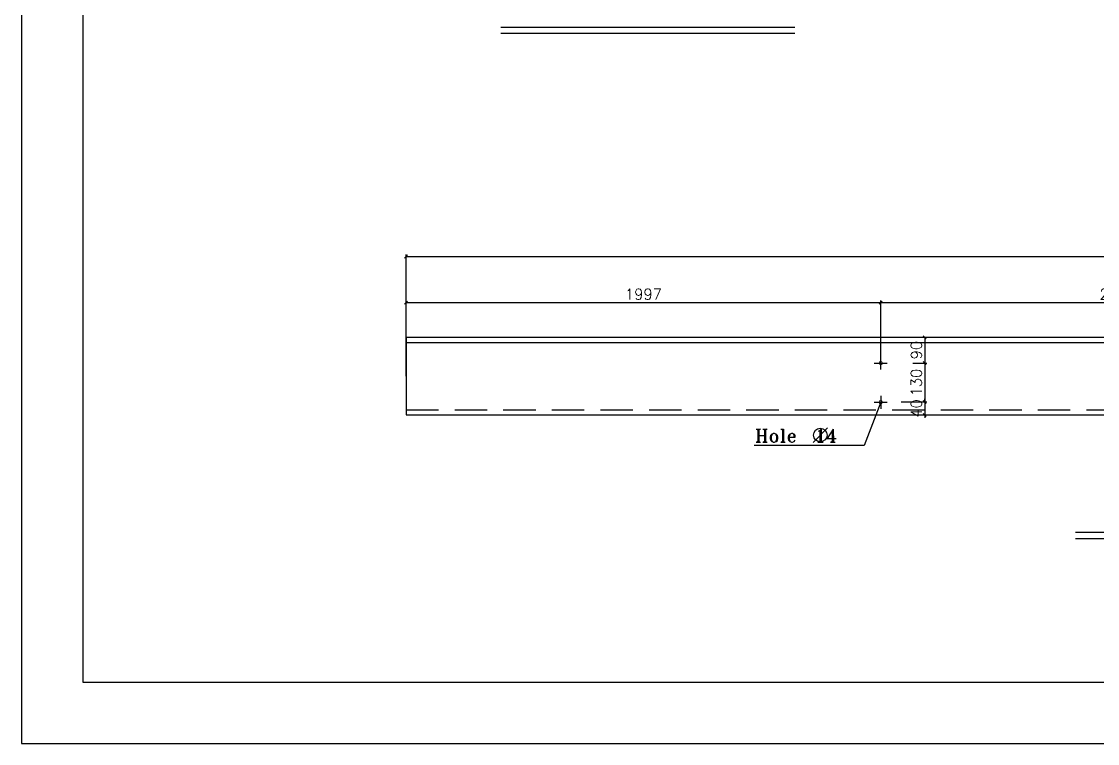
# Model space of a CAD drawing. Header units: inches. Extents: x 1387 to 2676, y -3554 to -2136.
# Drawn here: x 2491.36 to 2516.27, y -2767.19 to -2750.48 of the extents above; entities that cross this region are included whole.
import ezdxf

# ---------------------------------------------------------------- set-up
doc = ezdxf.new("R2010")
doc.units = ezdxf.units.IN
doc.header["$MEASUREMENT"] = 0
doc.linetypes.add('HIDDEN', pattern=[0.375, 0.25, -0.125])
for name, color, linetype in [('1', 1, 'Continuous'), ('3G', 3, 'Continuous'), ('4C', 4, 'Continuous'), ('DIM', 8, 'Continuous'), ('had', 2, 'Continuous'), ('lateral brace', 5, 'Continuous'), ('Layer4', 118, 'Continuous'), ('TEXT', 3, 'Continuous'), ('tir', 92, 'Continuous')]:
    doc.layers.add(name, color=color, linetype=linetype)
doc.layers.add('2', color=2, linetype='Continuous', lineweight=9)
doc.styles.add('ROMANS', font='ROMANS')
doc.styles.add('ROMANT', font='romant')
doc.dimstyles.new('AXE', dxfattribs={"dimtxt": 0.25, "dimasz": 0.07, "dimexe": 0.05, "dimexo": 0, "dimgap": 0.07, "dimtad": 1, "dimdec": 8, "dimlfac": 100, "dimrnd": 1, "dimdsep": 46, "dimtxsty": 'ROMANS', "dimblk": 'OBLIQUE', "dimcen": 0.09, "dimclrd": 1, "dimclre": 1, "dimclrt": 2, "dimadec": 0, "dimazin": 0, "dimtfac": 0.9, "dimtdec": 8, "dimtix": 1, "dimtmove": 2, "dimatfit": 3, "dimldrblk": 'OBLIQUE', "dimfxl": 0.1, "dimtolj": 1, "dimarcsym": 0})

# ---------------------------------------------------------------- blocks, each defined once
blk = doc.blocks.new('_Oblique')
at = {"color": 0, "linetype": 'ByBlock', "lineweight": -2}
blk.add_line((-0.5, -0.5), (0.5, 0.5), dxfattribs=at)
blk = doc.blocks.new('*D2654')
at = {"layer": 'Defpoints', "color": 0, "linetype": 'ByBlock', "transparency": 16777216}
for p in [(2511.249, -2756.987), (2511.249, -2758.422), (2500.261, -2758.687)]:
    blk.add_point(p, dxfattribs=at)
at = {"layer": 'DIM', "color": 1, "linetype": 'ByBlock', "lineweight": -2, "transparency": 16777216}
for p, q in [((2500.261, -2758.687), (2500.261, -2756.937)), ((2500.261, -2756.987), (2511.249, -2756.987)), ((2511.249, -2758.422), (2511.249, -2756.937))]:
    blk.add_line(p, q, dxfattribs=at)
at = {"layer": 'DIM', "color": 1, "linetype": 'ByBlock', "lineweight": -2, "transparency": 16777216, "xscale": 0.07, "yscale": 0.07, "zscale": 0.07, "rotation": 180}
blk.add_blockref('_Oblique', (2500.261, -2756.987), dxfattribs=at)
at = {"layer": 'DIM', "color": 1, "linetype": 'ByBlock', "lineweight": -2, "transparency": 16777216, "xscale": 0.07, "yscale": 0.07, "zscale": 0.07}
blk.add_blockref('_Oblique', (2511.249, -2756.987), dxfattribs=at)
at = {"layer": 'DIM', "color": 2, "linetype": 'ByBlock', "transparency": 16777216, "insert": (2505.755, -2756.792), "char_height": 0.25, "attachment_point": 5, "style": 'ROMANS'}
blk.add_mtext('\\A1;1997', dxfattribs=at)
blk = doc.blocks.new('*D2650')
at = {"layer": 'Defpoints', "color": 0, "linetype": 'ByBlock', "transparency": 16777216}
for p in [(2522.236, -2756.987), (2511.249, -2758.422), (2522.236, -2758.449)]:
    blk.add_point(p, dxfattribs=at)
at = {"layer": 'DIM', "color": 1, "linetype": 'ByBlock', "lineweight": -2, "transparency": 16777216}
for p, q in [((2511.249, -2758.422), (2511.249, -2756.937)), ((2511.249, -2756.987), (2522.236, -2756.987)), ((2522.236, -2758.449), (2522.236, -2756.937))]:
    blk.add_line(p, q, dxfattribs=at)
at = {"layer": 'DIM', "color": 1, "linetype": 'ByBlock', "lineweight": -2, "transparency": 16777216, "xscale": 0.07, "yscale": 0.07, "zscale": 0.07, "rotation": 180}
blk.add_blockref('_Oblique', (2511.249, -2756.987), dxfattribs=at)
at = {"layer": 'DIM', "color": 1, "linetype": 'ByBlock', "lineweight": -2, "transparency": 16777216, "xscale": 0.07, "yscale": 0.07, "zscale": 0.07}
blk.add_blockref('_Oblique', (2522.236, -2756.987), dxfattribs=at)
at = {"layer": 'DIM', "color": 2, "linetype": 'ByBlock', "transparency": 16777216, "insert": (2516.743, -2756.792), "char_height": 0.25, "attachment_point": 5, "style": 'ROMANS'}
blk.add_mtext('\\A1;2000', dxfattribs=at)
blk = doc.blocks.new('*D2651')
at = {"layer": 'Defpoints', "color": 0, "linetype": 'ByBlock', "transparency": 16777216}
for p in [(2544.211, -2755.919), (2500.261, -2757.787), (2544.211, -2757.787)]:
    blk.add_point(p, dxfattribs=at)
at = {"layer": 'DIM', "color": 1, "linetype": 'ByBlock', "lineweight": -2, "transparency": 16777216}
for p, q in [((2500.261, -2757.787), (2500.261, -2755.869)), ((2544.211, -2757.787), (2544.211, -2755.869)), ((2500.261, -2755.919), (2544.211, -2755.919))]:
    blk.add_line(p, q, dxfattribs=at)
at = {"layer": 'DIM', "color": 1, "linetype": 'ByBlock', "lineweight": -2, "transparency": 16777216, "xscale": 0.07, "yscale": 0.07, "zscale": 0.07, "rotation": 180}
blk.add_blockref('_Oblique', (2500.261, -2755.919), dxfattribs=at)
at = {"layer": 'DIM', "color": 1, "linetype": 'ByBlock', "lineweight": -2, "transparency": 16777216, "xscale": 0.07, "yscale": 0.07, "zscale": 0.07}
blk.add_blockref('_Oblique', (2544.211, -2755.919), dxfattribs=at)
at = {"layer": 'DIM', "color": 2, "linetype": 'ByBlock', "transparency": 16777216, "insert": (2522.236, -2755.724), "char_height": 0.25, "attachment_point": 5, "style": 'ROMANS'}
blk.add_mtext('\\A1;7994', dxfattribs=at)
blk = doc.blocks.new('*D2684')
at = {"layer": 'Defpoints', "color": 0, "linetype": 'ByBlock', "transparency": 16777216}
for p in [(2511.994, -2757.787), (2511.993, -2758.387), (2512.267, -2758.387)]:
    blk.add_point(p, dxfattribs=at)
at = {"layer": 'DIM', "color": 1, "linetype": 'ByBlock', "lineweight": -2, "transparency": 16777216}
for p, q in [((2511.994, -2757.787), (2512.317, -2757.787)), ((2512.267, -2757.787), (2512.267, -2758.387)), ((2511.993, -2758.387), (2512.317, -2758.387))]:
    blk.add_line(p, q, dxfattribs=at)
at = {"layer": 'DIM', "color": 1, "linetype": 'ByBlock', "lineweight": -2, "transparency": 16777216, "xscale": 0.07, "yscale": 0.07, "zscale": 0.07}
for p, rotation in [((2512.267, -2757.787), 90), ((2512.267, -2758.387), 270)]:
    blk.add_blockref('_Oblique', p, dxfattribs=dict(at, rotation=rotation))
at = {"layer": 'DIM', "color": 2, "linetype": 'ByBlock', "transparency": 16777216, "insert": (2512.072, -2758.087), "char_height": 0.25, "attachment_point": 5, "rotation": 90, "style": 'ROMANS'}
blk.add_mtext('\\A1;90', dxfattribs=at)
blk = doc.blocks.new('*D2685')
at = {"layer": 'Defpoints', "color": 0, "linetype": 'ByBlock', "transparency": 16777216}
for p in [(2511.993, -2758.387), (2511.724, -2759.287), (2512.267, -2759.287)]:
    blk.add_point(p, dxfattribs=at)
at = {"layer": 'DIM', "color": 1, "linetype": 'ByBlock', "lineweight": -2, "transparency": 16777216}
for p, q in [((2511.993, -2758.387), (2512.317, -2758.387)), ((2512.267, -2758.387), (2512.267, -2759.287)), ((2511.724, -2759.287), (2512.317, -2759.287))]:
    blk.add_line(p, q, dxfattribs=at)
at = {"layer": 'DIM', "color": 1, "linetype": 'ByBlock', "lineweight": -2, "transparency": 16777216, "xscale": 0.07, "yscale": 0.07, "zscale": 0.07}
for p, rotation in [((2512.267, -2758.387), 90), ((2512.267, -2759.287), 270)]:
    blk.add_blockref('_Oblique', p, dxfattribs=dict(at, rotation=rotation))
at = {"layer": 'DIM', "color": 2, "linetype": 'ByBlock', "transparency": 16777216, "insert": (2512.072, -2758.837), "char_height": 0.25, "attachment_point": 5, "rotation": 90, "style": 'ROMANS'}
blk.add_mtext('\\A1;130', dxfattribs=at)
blk = doc.blocks.new('*D2686')
at = {"layer": 'Defpoints', "color": 0, "linetype": 'ByBlock', "transparency": 16777216}
for p in [(2511.724, -2759.287), (2511.998, -2759.587), (2512.268, -2759.587)]:
    blk.add_point(p, dxfattribs=at)
at = {"layer": 'DIM', "color": 1, "linetype": 'ByBlock', "lineweight": -2, "transparency": 16777216}
for p, q in [((2511.724, -2759.287), (2512.318, -2759.287)), ((2512.268, -2759.287), (2512.268, -2759.217)), ((2512.268, -2759.287), (2512.268, -2759.587)), ((2511.998, -2759.587), (2512.318, -2759.587)), ((2512.268, -2759.587), (2512.268, -2759.657))]:
    blk.add_line(p, q, dxfattribs=at)
at = {"layer": 'DIM', "color": 1, "linetype": 'ByBlock', "lineweight": -2, "transparency": 16777216, "xscale": 0.07, "yscale": 0.07, "zscale": 0.07}
for p, rotation in [((2512.268, -2759.287), 270), ((2512.268, -2759.587), 90)]:
    blk.add_blockref('_Oblique', p, dxfattribs=dict(at, rotation=rotation))
at = {"layer": 'DIM', "color": 2, "linetype": 'ByBlock', "transparency": 16777216, "insert": (2512.073, -2759.437), "char_height": 0.25, "attachment_point": 5, "rotation": 90, "style": 'ROMANS'}
blk.add_mtext('\\A1;40', dxfattribs=at)

msp = doc.modelspace()

# ---------------------------------------------------------------- linework, layer by layer
at = {"layer": '1'}
for p, q in [((2511.09885749, -2758.38710399), (2511.39885749, -2758.38710399)), ((2511.24885749, -2758.53710399), (2511.24885749, -2758.23710399)), ((2511.24988288, -2759.14203455), (2511.24988288, -2759.44203455)), ((2511.24988288, -2759.29203455), (2510.86719263, -2760.2969543)), ((2511.09988288, -2759.29203455), (2511.39988288, -2759.29203455)), ((2510.86719263, -2760.2969543), (2508.31835324, -2760.2969543))]:
    msp.add_line(p, q, dxfattribs=at)
msp.add_lwpolyline([(2492.77488804, -2765.77750937), (2574.04323821, -2765.77750937), (2574.04323821, -2709.14451274), (2492.77488804, -2709.14451274)], close=True, dxfattribs=at)
at = {"layer": '2'}
for centre in [(2511.24885749, -2758.38710399), (2511.24988288, -2759.29203455)]:
    msp.add_circle(centre, 0.0390625, dxfattribs=at)
at = {"layer": '3G'}
for p, q in [((2502.45559966, -2750.74684716), (2509.26021656, -2750.74684716)), ((2500.26135749, -2757.7872966), (2544.21135749, -2757.7872966)), ((2500.26135749, -2757.7872966), (2500.26135749, -2759.5872966)), ((2500.26135749, -2759.5872966), (2544.21135749, -2759.5872966)), ((2515.7582082, -2762.44956872), (2525.09112721, -2762.44956872))]:
    msp.add_line(p, q, dxfattribs=at)
at = {"layer": '4C'}
for p, q in [((2502.45559966, -2750.61243377), (2509.26021656, -2750.61243377)), ((2515.7582082, -2762.29956872), (2525.09112721, -2762.29956872))]:
    msp.add_line(p, q, dxfattribs=at)
at = {"layer": 'DIM'}
msp.add_lwpolyline([(2491.35906312, -2767.19333429), (2575.45906312, -2767.19333429), (2575.45906312, -2707.72868783), (2491.35906312, -2707.72868783)], close=True, dxfattribs=at)
at = {"layer": 'had'}
msp.add_line((2500.26135749, -2757.9072966), (2544.21135749, -2757.9072966), dxfattribs=at)
at = {"layer": 'lateral brace'}
msp.add_lwpolyline([(2491.35906312, -2767.19333429), (2575.45906312, -2767.19333429), (2575.45906312, -2707.72868783), (2491.35906312, -2707.72868783)], close=True, dxfattribs=at)
at = {"layer": 'Layer4'}
msp.add_lwpolyline([(2575.45906312, -2707.72868783), (2491.35906312, -2707.72868783), (2491.35906312, -2767.19333429), (2575.45906312, -2767.19333429)], close=True, dxfattribs=at)
at = {"layer": 'TEXT', "color": 2}
msp.add_line((2509.68408215, -2760.22353456), (2510.01413172, -2759.88228856), dxfattribs=at)
msp.add_circle((2509.84910694, -2760.05291156), 0.15737183, dxfattribs=at)
at = {"layer": 'tir', "color": 1, "linetype": 'HIDDEN', "ltscale": 3}
msp.add_line((2500.26135749, -2759.4672966), (2544.21135749, -2759.4672966), dxfattribs=at)

# ---------------------------------------------------------------- texts
at = {"layer": 'TEXT', "color": 2, "style": 'ROMANT'}
msp.add_text(' Hole  14', height=0.302224371, rotation=0.081705483, dxfattribs=at).set_placement((2508.13071669, -2760.2192597))

# ---------------------------------------------------------------- dimensions: what is measured, and where the dimension line sits
at = {"layer": 'DIM', "color": 90, "linetype": 'ByBlock'}
for base, p1, p2, text, picture, middle in [((2544.21135749, -2755.91871563), (2500.26135749, -2757.7872966), (2544.21135749, -2757.7872966), '7994', '*D2651', (2522.23635749, -2755.72371563)), ((2511.24885749, -2756.98688268), (2500.26135749, -2758.6872966), (2511.24885749, -2758.42228073), '1997', '*D2654', (2505.75510749, -2756.79188268)), ((2522.23635749, -2756.98688268), (2511.24885749, -2758.42228073), (2522.23635749, -2758.44947666), '2000', '*D2650', (2516.74260749, -2756.79188268))]:
    dim = msp.add_linear_dim(base=base, p1=p1, p2=p2, text=text, dimstyle='AXE', dxfattribs=at)
    dim.commit()
    dim.dimension.update_dxf_attribs({"geometry": picture, "text_midpoint": middle})
for base, p1, p2, text, picture, middle in [((2512.26733081, -2758.38710399), (2511.99355316, -2757.7872966), (2511.99252777, -2758.38710399), '90', '*D2684', (2512.07233081, -2758.08720029)), ((2512.26733081, -2759.2872966), (2511.99252777, -2758.38710399), (2511.72366078, -2759.2872966), '130', '*D2685', (2512.07233081, -2758.83720029)), ((2512.2683562, -2759.5872966), (2511.72366078, -2759.2872966), (2511.9981622, -2759.5872966), '40', '*D2686', (2512.0733562, -2759.4372966))]:
    dim = msp.add_linear_dim(base=base, p1=p1, p2=p2, angle=90, text=text, dimstyle='AXE', dxfattribs=at)
    dim.commit()
    dim.dimension.update_dxf_attribs({"geometry": picture, "text_midpoint": middle})

doc.saveas('drawing.dxf')
